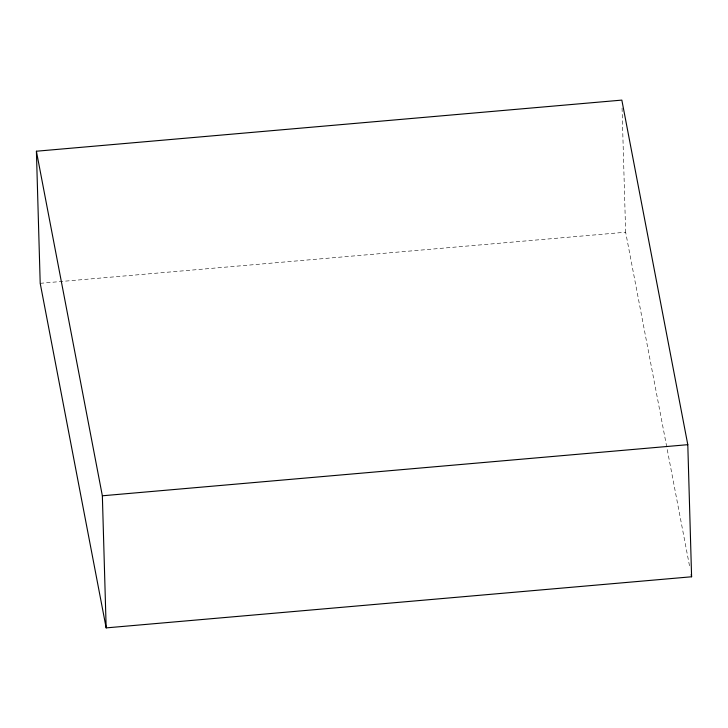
<?xml version="1.0" encoding="UTF-8"?>
<svg xmlns="http://www.w3.org/2000/svg" width="728" height="728" viewBox="0 0 728 728"><rect width="100%" height="100%" fill="white"/><g stroke="black" fill="none" stroke-linecap="round" stroke-linejoin="round"><path stroke-width="0.55" stroke-dasharray="3.64 2.73" d="M40.204 283.319L625.643 232.214L689.68 566.748M622.067 108.017L625.643 232.214"/><path stroke-width="1.09" d="M36.4 151.224L621.839 100.109L687.796 444.681L691.6 576.776L106.161 627.891L40.204 283.319L36.4 151.224L102.357 495.786L106.161 627.891M102.357 495.786L687.796 444.681M691.172 574.547L691.6 576.776"/></g></svg>
